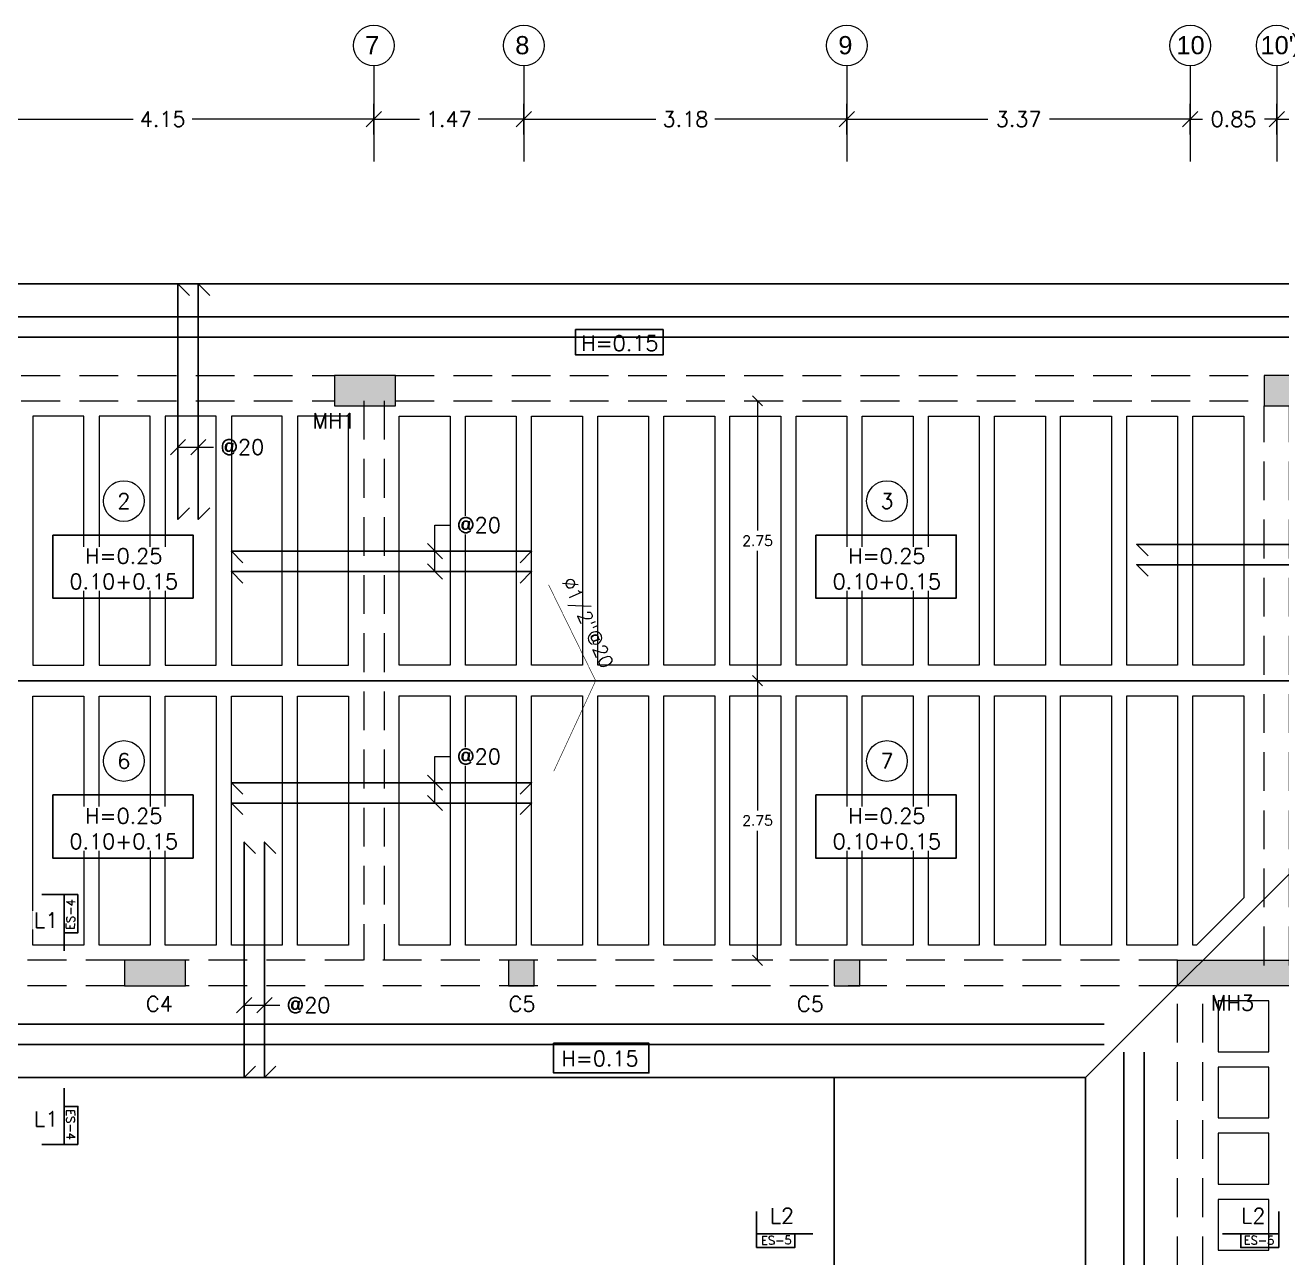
# Model space of a CAD drawing. Header units: metres. Extents: x -44 to 358, y -286 to 66.
# Drawn here: x 323.08 to 335.43, y 54.04 to 66.16 of the extents above; entities that cross this region are included whole.
import ezdxf
from ezdxf.enums import TextEntityAlignment as Align

# ---------------------------------------------------------------- set-up
doc = ezdxf.new("R2010")
doc.units = ezdxf.units.M
doc.header["$LTSCALE"] = 0.3
doc.header["$PDMODE"] = 3
doc.linetypes.add('Grid Line 1_2_', pattern=[22.225, 12.7, -3.175, 3.175, -3.175])
doc.linetypes.add('HIDDEN', pattern=[9.525, 6.35, -3.175])
for name, color, linetype, lineweight in [('0-S-GRID', 1, 'Continuous', 9), ('0-S-GRID-IDEN', 1, 'Continuous', 9), ('BOVEDILLA', 8, 'Continuous', 5), ('Columnas', 7, 'Continuous', 18), ('VIGAS', 1, 'HIDDEN', 15)]:
    doc.layers.add(name, color=color, linetype=linetype, lineweight=lineweight)
for name, color, linetype in [('ACERO', 5, 'Continuous'), ('BP', 3, 'Continuous'), ('DIMCOL', 4, 'Continuous'), ('DIMTEXTO', 4, 'Continuous'), ('HATCH', 8, 'Continuous'), ('REBAR', 5, 'Continuous'), ('TEXTOS', 4, 'Continuous')]:
    doc.layers.add(name, color=color, linetype=linetype)
doc.styles.add('Arial_2', font='arial.ttf', dxfattribs={"height": 0.2})
doc.styles.add('SMPLEX', font='simplex.shx')
doc.dimstyles.new('DIM-50', dxfattribs={"dimscale": 0.5, "dimtxt": 0.2, "dimasz": 0.2, "dimexe": 0.2, "dimexo": 0.2, "dimgap": 0.1, "dimtad": 0, "dimtih": 1, "dimtoh": 1, "dimzin": 0, "dimdsep": 46, "dimtxsty": 'SMPLEX', "dimblk1": 'OBLIQUE', "dimblk2": 'OBLIQUE', "dimsah": 1, "dimcen": 0.2, "dimclrd": 4, "dimclre": 4, "dimclrt": 4, "dimadec": 0, "dimazin": 0, "dimtfac": 1, "dimtmove": 0, "dimatfit": 3, "dimldrblk": 'OPEN30', "dimfxl": 0.3, "dimfxlon": 1, "dimtfill": 1, "dimtolj": 1, "dimtzin": 0, "dimarcsym": 0})
doc.dimstyles.new('DIM-75', dxfattribs={"dimscale": 0.75, "dimtxt": 0.2, "dimasz": 0.2, "dimexe": 0.2, "dimexo": 0.2, "dimgap": 0.1, "dimtad": 0, "dimtih": 1, "dimtoh": 1, "dimzin": 0, "dimdsep": 46, "dimtxsty": 'SMPLEX', "dimblk1": 'OBLIQUE', "dimblk2": 'OBLIQUE', "dimsah": 1, "dimcen": 0.2, "dimclrd": 4, "dimclre": 4, "dimclrt": 4, "dimadec": 0, "dimazin": 0, "dimtfac": 1, "dimtmove": 0, "dimatfit": 3, "dimldrblk": 'OBLIQUE', "dimfxl": 0.2, "dimfxlon": 1, "dimtfill": 1, "dimtolj": 1, "dimtzin": 0, "dimarcsym": 0})

# ---------------------------------------------------------------- blocks, each defined once
blk = doc.blocks.new('_OBLIQUE')
at = {"color": 0, "linetype": 'ByBlock'}
blk.add_line((-0.5, -0.5), (0.5, 0.5), dxfattribs=at)
blk = doc.blocks.new('*D1883')
at = {"layer": 'DEFPOINTS', "color": 0, "ltscale": 0.05, "transparency": 16777216}
for p in [(121.919, -17.509), (117.768, -17.925), (121.919, -17.925)]:
    blk.add_point(p, dxfattribs=at)
at = {"layer": 'DIMTEXTO', "color": 4, "lineweight": -2, "ltscale": 0.05, "transparency": 16777216}
for p, q in [((117.768, -17.659), (117.768, -17.359)), ((121.919, -17.659), (121.919, -17.359)), ((117.768, -17.509), (119.554, -17.509)), ((121.919, -17.509), (120.133, -17.509))]:
    blk.add_line(p, q, dxfattribs=at)
at = {"layer": 'DIMTEXTO', "color": 4, "lineweight": -2, "ltscale": 0.05, "transparency": 16777216, "xscale": 0.15, "yscale": 0.15, "zscale": 0.15, "rotation": 180}
blk.add_blockref('_OBLIQUE', (117.768, -17.509), dxfattribs=at)
at = {"layer": 'DIMTEXTO', "color": 4, "lineweight": -2, "ltscale": 0.05, "transparency": 16777216, "xscale": 0.15, "yscale": 0.15, "zscale": 0.15}
blk.add_blockref('_OBLIQUE', (121.919, -17.509), dxfattribs=at)
at = {"layer": 'DIMTEXTO', "color": 4, "ltscale": 0.05, "transparency": 16777216, "insert": (119.843, -17.509), "char_height": 0.15, "attachment_point": 5, "style": 'SMPLEX', "bg_fill": 3, "box_fill_scale": 1.1, "bg_fill_color": 256, "bg_fill_true_color": 13158600, "bg_fill_transparency": 0}
blk.add_mtext('\\A1;4.15', dxfattribs=at)
blk = doc.blocks.new('*D1884')
at = {"layer": 'DEFPOINTS', "color": 0, "ltscale": 0.2, "transparency": 16777216}
for p in [(123.393, -17.509), (121.919, -17.925), (123.393, -17.925)]:
    blk.add_point(p, dxfattribs=at)
at = {"layer": 'DIMTEXTO', "color": 4, "lineweight": -2, "ltscale": 0.2, "transparency": 16777216}
for p, q in [((121.919, -17.659), (121.919, -17.359)), ((123.393, -17.659), (123.393, -17.359)), ((121.919, -17.509), (122.367, -17.509)), ((123.393, -17.509), (122.945, -17.509))]:
    blk.add_line(p, q, dxfattribs=at)
at = {"layer": 'DIMTEXTO', "color": 4, "lineweight": -2, "ltscale": 0.2, "transparency": 16777216, "xscale": 0.15, "yscale": 0.15, "zscale": 0.15, "rotation": 180}
blk.add_blockref('_OBLIQUE', (121.919, -17.509), dxfattribs=at)
at = {"layer": 'DIMTEXTO', "color": 4, "lineweight": -2, "ltscale": 0.2, "transparency": 16777216, "xscale": 0.15, "yscale": 0.15, "zscale": 0.15}
blk.add_blockref('_OBLIQUE', (123.393, -17.509), dxfattribs=at)
at = {"layer": 'DIMTEXTO', "color": 4, "ltscale": 0.2, "transparency": 16777216, "insert": (122.656, -17.509), "char_height": 0.15, "attachment_point": 5, "style": 'SMPLEX', "bg_fill": 3, "box_fill_scale": 1.1, "bg_fill_color": 256, "bg_fill_true_color": 13158600, "bg_fill_transparency": 0}
blk.add_mtext('\\A1;1.47', dxfattribs=at)
blk = doc.blocks.new('*D1885')
at = {"layer": 'DEFPOINTS', "color": 0, "ltscale": 0.2, "transparency": 16777216}
for p in [(126.568, -17.509), (123.393, -17.925), (126.568, -17.925)]:
    blk.add_point(p, dxfattribs=at)
at = {"layer": 'DIMTEXTO', "color": 4, "lineweight": -2, "ltscale": 0.2, "transparency": 16777216}
for p, q in [((123.393, -17.659), (123.393, -17.359)), ((126.568, -17.659), (126.568, -17.359)), ((123.393, -17.509), (124.691, -17.509)), ((126.568, -17.509), (125.27, -17.509))]:
    blk.add_line(p, q, dxfattribs=at)
at = {"layer": 'DIMTEXTO', "color": 4, "lineweight": -2, "ltscale": 0.2, "transparency": 16777216, "xscale": 0.15, "yscale": 0.15, "zscale": 0.15, "rotation": 180}
blk.add_blockref('_OBLIQUE', (123.393, -17.509), dxfattribs=at)
at = {"layer": 'DIMTEXTO', "color": 4, "lineweight": -2, "ltscale": 0.2, "transparency": 16777216, "xscale": 0.15, "yscale": 0.15, "zscale": 0.15}
blk.add_blockref('_OBLIQUE', (126.568, -17.509), dxfattribs=at)
at = {"layer": 'DIMTEXTO', "color": 4, "ltscale": 0.2, "transparency": 16777216, "insert": (124.981, -17.509), "char_height": 0.15, "attachment_point": 5, "style": 'SMPLEX', "bg_fill": 3, "box_fill_scale": 1.1, "bg_fill_color": 256, "bg_fill_true_color": 13158600, "bg_fill_transparency": 0}
blk.add_mtext('\\A1;3.18', dxfattribs=at)
blk = doc.blocks.new('*D1886')
at = {"layer": 'DEFPOINTS', "color": 0, "ltscale": 0.2, "transparency": 16777216}
for p in [(129.943, -17.509), (126.568, -17.925), (129.943, -17.925)]:
    blk.add_point(p, dxfattribs=at)
at = {"layer": 'DIMTEXTO', "color": 4, "lineweight": -2, "ltscale": 0.2, "transparency": 16777216}
for p, q in [((126.568, -17.659), (126.568, -17.359)), ((129.943, -17.659), (129.943, -17.359)), ((126.568, -17.509), (127.952, -17.509)), ((129.943, -17.509), (128.559, -17.509))]:
    blk.add_line(p, q, dxfattribs=at)
at = {"layer": 'DIMTEXTO', "color": 4, "lineweight": -2, "ltscale": 0.2, "transparency": 16777216, "xscale": 0.15, "yscale": 0.15, "zscale": 0.15, "rotation": 180}
blk.add_blockref('_OBLIQUE', (126.568, -17.509), dxfattribs=at)
at = {"layer": 'DIMTEXTO', "color": 4, "lineweight": -2, "ltscale": 0.2, "transparency": 16777216, "xscale": 0.15, "yscale": 0.15, "zscale": 0.15}
blk.add_blockref('_OBLIQUE', (129.943, -17.509), dxfattribs=at)
at = {"layer": 'DIMTEXTO', "color": 4, "ltscale": 0.2, "transparency": 16777216, "insert": (128.256, -17.509), "char_height": 0.15, "attachment_point": 5, "style": 'SMPLEX', "bg_fill": 3, "box_fill_scale": 1.1, "bg_fill_color": 256, "bg_fill_true_color": 13158600, "bg_fill_transparency": 0}
blk.add_mtext('\\A1;3.37', dxfattribs=at)
blk = doc.blocks.new('*D1887')
at = {"layer": 'DEFPOINTS', "color": 0, "ltscale": 0.2, "transparency": 16777216}
for p in [(130.793, -17.509), (129.943, -17.925), (130.793, -17.925)]:
    blk.add_point(p, dxfattribs=at)
at = {"layer": 'DIMTEXTO', "color": 4, "lineweight": -2, "ltscale": 0.2, "transparency": 16777216}
for p, q in [((129.943, -17.659), (129.943, -17.359)), ((130.793, -17.659), (130.793, -17.359)), ((129.943, -17.509), (130.064, -17.509)), ((130.793, -17.509), (130.672, -17.509))]:
    blk.add_line(p, q, dxfattribs=at)
at = {"layer": 'DIMTEXTO', "color": 4, "lineweight": -2, "ltscale": 0.2, "transparency": 16777216, "xscale": 0.15, "yscale": 0.15, "zscale": 0.15, "rotation": 180}
blk.add_blockref('_OBLIQUE', (129.943, -17.509), dxfattribs=at)
at = {"layer": 'DIMTEXTO', "color": 4, "lineweight": -2, "ltscale": 0.2, "transparency": 16777216, "xscale": 0.15, "yscale": 0.15, "zscale": 0.15}
blk.add_blockref('_OBLIQUE', (130.793, -17.509), dxfattribs=at)
at = {"layer": 'DIMTEXTO', "color": 4, "ltscale": 0.2, "transparency": 16777216, "insert": (130.368, -17.509), "char_height": 0.15, "attachment_point": 5, "style": 'SMPLEX', "bg_fill": 3, "box_fill_scale": 1.1, "bg_fill_color": 256, "bg_fill_true_color": 13158600, "bg_fill_transparency": 0}
blk.add_mtext('\\A1;0.85', dxfattribs=at)
blk = doc.blocks.new('*D1877')
at = {"layer": 'DEFPOINTS', "color": 0, "ltscale": 0.2, "transparency": 16777216}
for p in [(136.193, -17.509), (130.793, -17.925), (136.193, -17.925)]:
    blk.add_point(p, dxfattribs=at)
at = {"layer": 'DIMTEXTO', "color": 4, "lineweight": -2, "ltscale": 0.2, "transparency": 16777216}
for p, q in [((130.793, -17.659), (130.793, -17.359)), ((136.193, -17.659), (136.193, -17.359)), ((130.793, -17.509), (133.189, -17.509)), ((136.193, -17.509), (133.797, -17.509))]:
    blk.add_line(p, q, dxfattribs=at)
at = {"layer": 'DIMTEXTO', "color": 4, "lineweight": -2, "ltscale": 0.2, "transparency": 16777216, "xscale": 0.15, "yscale": 0.15, "zscale": 0.15, "rotation": 180}
blk.add_blockref('_OBLIQUE', (130.793, -17.509), dxfattribs=at)
at = {"layer": 'DIMTEXTO', "color": 4, "lineweight": -2, "ltscale": 0.2, "transparency": 16777216, "xscale": 0.15, "yscale": 0.15, "zscale": 0.15}
blk.add_blockref('_OBLIQUE', (136.193, -17.509), dxfattribs=at)
at = {"layer": 'DIMTEXTO', "color": 4, "ltscale": 0.2, "transparency": 16777216, "insert": (133.493, -17.509), "char_height": 0.15, "attachment_point": 5, "style": 'SMPLEX', "bg_fill": 3, "box_fill_scale": 1.1, "bg_fill_color": 256, "bg_fill_true_color": 13158600, "bg_fill_transparency": 0}
blk.add_mtext('\\A1;5.40', dxfattribs=at)
blk = doc.blocks.new('*D1897')
at = {"layer": 'ACERO', "color": 4, "lineweight": -2, "ltscale": 0.2, "transparency": 16777216}
for p, q in [((125.69, -20.278), (125.79, -20.278)), ((125.69, -20.278), (125.69, -21.554)), ((125.69, -23.03), (125.69, -21.754)), ((125.69, -23.03), (125.79, -23.03))]:
    blk.add_line(p, q, dxfattribs=at)
at = {"layer": 'DEFPOINTS', "color": 0, "ltscale": 0.2, "transparency": 16777216}
for p in [(125.69, -20.278), (125.69, -23.03), (125.69, -23.03)]:
    blk.add_point(p, dxfattribs=at)
at = {"layer": 'ACERO', "color": 4, "lineweight": -2, "ltscale": 0.2, "transparency": 16777216, "xscale": 0.1, "yscale": 0.1, "zscale": 0.1}
for p, rotation in [((125.69, -20.278), 90), ((125.69, -23.03), 270)]:
    blk.add_blockref('_OBLIQUE', p, dxfattribs=dict(at, rotation=rotation))
at = {"layer": 'ACERO', "color": 4, "ltscale": 0.2, "transparency": 16777216, "insert": (125.69, -21.654), "char_height": 0.1, "attachment_point": 5, "style": 'SMPLEX', "bg_fill": 3, "box_fill_scale": 1.1, "bg_fill_color": 256, "bg_fill_true_color": 13158600, "bg_fill_transparency": 0}
blk.add_mtext('\\A1;2.75', dxfattribs=at)
blk = doc.blocks.new('_Open30')
at = {"color": 0, "lineweight": -2}
for p, q in [((-1, 0.27), (0, 0)), ((0, 0), (-1, -0.27)), ((0, 0), (-1, 0))]:
    blk.add_line(p, q, dxfattribs=at)
blk = doc.blocks.new('A$C29cb555f')
at = {"layer": 'HATCH'}
h = blk.add_hatch(color=256, dxfattribs=at)
h.dxf.hatch_style = 1
h.paths.add_polyline_path([(14.263, 20.208), (14.263, 19.908), (14.863, 19.908), (14.863, 20.208)])
h = blk.add_hatch(color=256, dxfattribs=at)
h.dxf.hatch_style = 1
h.paths.add_polyline_path([(23.401, 20.208), (23.401, 19.908), (24.201, 19.908), (24.201, 20.208)])
h = blk.add_hatch(color=256, dxfattribs=at)
h.dxf.hatch_style = 1
h.paths.add_polyline_path([(12.201, 14.458), (12.201, 14.208), (12.801, 14.208), (12.801, 14.458)])
h = blk.add_hatch(color=256, dxfattribs=at)
h.dxf.hatch_style = 1
h.paths.add_polyline_path([(15.976, 14.208), (16.226, 14.208), (16.226, 14.458), (15.976, 14.458)])
h = blk.add_hatch(color=256, dxfattribs=at)
h.dxf.hatch_style = 1
h.paths.add_polyline_path([(19.176, 14.208), (19.426, 14.208), (19.426, 14.458), (19.176, 14.458)])
h = blk.add_hatch(color=256, dxfattribs=at)
h.dxf.hatch_style = 1
h.paths.add_polyline_path([(22.801, 14.208), (22.551, 14.208), (22.551, 14.458), (24.501, 14.458), (24.501, 14.208)])
h = blk.add_hatch(color=256, dxfattribs=at)
h.dxf.hatch_style = 1
h.paths.add_polyline_path([(19.176, 11.998), (19.426, 11.998), (19.426, 12.248), (19.176, 12.248)])
at = {"layer": 'Columnas'}
for points in [[(14.263, 20.208), (14.263, 19.908), (14.863, 19.908), (14.863, 20.208)], [(23.401, 20.208), (23.401, 19.908), (24.201, 19.908), (24.201, 20.208)], [(12.201, 14.458), (12.201, 14.208), (12.801, 14.208), (12.801, 14.458)], [(15.976, 14.208), (16.226, 14.208), (16.226, 14.458), (15.976, 14.458)], [(19.176, 14.208), (19.426, 14.208), (19.426, 14.458), (19.176, 14.458)], [(22.551, 14.458), (24.501, 14.458), (24.501, 14.208), (22.551, 14.208)], [(19.176, 11.998), (19.426, 11.998), (19.426, 12.248), (19.176, 12.248)]]:
    blk.add_lwpolyline(points, close=True, dxfattribs=at)
at = {"layer": 'DIMTEXTO', "ltscale": 0.2, "char_height": 0.15, "attachment_point": 1, "style": 'SMPLEX', "bg_fill": 3, "box_fill_scale": 1.2, "bg_fill_color": 256, "bg_fill_transparency": 0}
for s, insert in [('C4', (12.412, 14.104)), ('C5', (15.976, 14.104)), ('C5', (18.81, 14.104)), ('MH3', (22.878, 14.115)), ('C5', (18.789, 12.197))]:
    blk.add_mtext_dynamic_manual_height_columns(s, width=0.23091, gutter_width=0.25, heights=[0], dxfattribs=dict(at, insert=insert))
at = {"layer": 'DIMTEXTO', "ltscale": 0.2, "insert": (14.047, 19.836), "char_height": 0.15, "attachment_point": 1, "style": 'SMPLEX', "bg_fill": 3, "box_fill_scale": 1.2, "bg_fill_color": 256, "bg_fill_transparency": 0}
blk.add_mtext_dynamic_manual_height_columns('MH1', width=0.25407, gutter_width=0.25, heights=[0], dxfattribs=at)
blk = doc.blocks.new('*D1903')
at = {"layer": 'DEFPOINTS', "color": 0, "transparency": 16777216}
for p in [(119.994, -20.733), (119.994, -20.994), (120.194, -20.999)]:
    blk.add_point(p, dxfattribs=at)
at = {"layer": 'DIMTEXTO', "color": 4, "lineweight": -2, "transparency": 16777216}
for p, q in [((119.994, -20.844), (119.994, -20.583)), ((120.194, -20.849), (120.194, -20.583)), ((119.994, -20.733), (120.194, -20.733)), ((120.194, -20.733), (120.344, -20.733))]:
    blk.add_line(p, q, dxfattribs=at)
at = {"layer": 'DIMTEXTO', "color": 4, "lineweight": -2, "transparency": 16777216, "xscale": 0.15, "yscale": 0.15, "zscale": 0.15, "rotation": 180}
blk.add_blockref('_OBLIQUE', (119.994, -20.733), dxfattribs=at)
at = {"layer": 'DIMTEXTO', "color": 4, "lineweight": -2, "transparency": 16777216, "xscale": 0.15, "yscale": 0.15, "zscale": 0.15}
blk.add_blockref('_OBLIQUE', (120.194, -20.733), dxfattribs=at)
at = {"layer": 'DIMTEXTO', "color": 4, "transparency": 16777216, "insert": (120.626, -20.733), "char_height": 0.15, "attachment_point": 5, "style": 'SMPLEX', "bg_fill": 3, "box_fill_scale": 1.1, "bg_fill_color": 256, "bg_fill_true_color": 13158600, "bg_fill_transparency": 0}
blk.add_mtext('\\A1;@20', dxfattribs=at)
blk = doc.blocks.new('*D1907')
at = {"layer": 'DEFPOINTS', "color": 0, "ltscale": 0.2, "transparency": 16777216}
for p in [(126.118, -23.03), (125.69, -25.778), (126.118, -25.778)]:
    blk.add_point(p, dxfattribs=at)
at = {"layer": 'DIMTEXTO', "color": 4, "lineweight": -2, "ltscale": 0.2, "transparency": 16777216}
for p, q in [((125.84, -23.03), (125.59, -23.03)), ((125.69, -23.03), (125.69, -24.304)), ((125.69, -25.778), (125.69, -24.504)), ((125.84, -25.778), (125.59, -25.778))]:
    blk.add_line(p, q, dxfattribs=at)
at = {"layer": 'DIMTEXTO', "color": 4, "lineweight": -2, "ltscale": 0.2, "transparency": 16777216, "xscale": 0.1, "yscale": 0.1, "zscale": 0.1}
for p, rotation in [((125.69, -23.03), 90), ((125.69, -25.778), 270)]:
    blk.add_blockref('_OBLIQUE', p, dxfattribs=dict(at, rotation=rotation))
at = {"layer": 'DIMTEXTO', "color": 4, "ltscale": 0.2, "transparency": 16777216, "insert": (125.69, -24.404), "char_height": 0.1, "attachment_point": 5, "style": 'SMPLEX', "bg_fill": 3, "box_fill_scale": 1.1, "bg_fill_color": 256, "bg_fill_true_color": 13158600, "bg_fill_transparency": 0}
blk.add_mtext('\\A1;2.75', dxfattribs=at)
blk = doc.blocks.new('*U1912')
at = {"layer": 'BOVEDILLA'}
blk.add_lwpolyline([(-0.25, 1.224), (0.25, 1.224), (0.25, -1.224), (-0.25, -1.224)], close=True, dxfattribs=at)
blk = doc.blocks.new('*U1913')
at = {"layer": 'BOVEDILLA', "color": 0, "linetype": 'ByBlock', "lineweight": -2, "transparency": 16777216}
for p in [(0, 0), (0.65, 0), (1.3, 0), (1.95, 0), (2.6, 0), (3.25, 0), (3.9, 0), (4.55, 0), (5.2, 0), (5.85, 0), (6.5, 0), (7.15, 0)]:
    blk.add_blockref('*U1912', p, dxfattribs=at)
blk = doc.blocks.new('*U1914')
at = {"layer": 'BOVEDILLA'}
blk.add_lwpolyline([(-0.25, 1.224), (0.25, 1.224), (0.25, -1.224), (-0.25, -1.224)], close=True, dxfattribs=at)
blk = doc.blocks.new('*U1915')
at = {"layer": 'BOVEDILLA', "color": 0, "linetype": 'ByBlock', "lineweight": -2, "transparency": 16777216}
for p in [(0, 0), (0.65, 0), (1.3, 0), (1.95, 0), (2.6, 0), (3.25, 0), (3.9, 0), (4.55, 0), (5.2, 0), (5.85, 0), (6.5, 0), (7.15, 0), (7.8, 0)]:
    blk.add_blockref('*U1914', p, dxfattribs=at)
blk = doc.blocks.new('*D1916')
at = {"layer": 'DEFPOINTS', "color": 0, "transparency": 16777216}
for p in [(120.644, -26.219), (120.644, -26.481), (120.844, -26.485)]:
    blk.add_point(p, dxfattribs=at)
at = {"layer": 'DIMTEXTO', "color": 4, "lineweight": -2, "transparency": 16777216}
for p, q in [((120.644, -26.331), (120.644, -26.069)), ((120.844, -26.335), (120.844, -26.069)), ((120.644, -26.219), (120.844, -26.219)), ((120.844, -26.219), (120.994, -26.219))]:
    blk.add_line(p, q, dxfattribs=at)
at = {"layer": 'DIMTEXTO', "color": 4, "lineweight": -2, "transparency": 16777216, "xscale": 0.15, "yscale": 0.15, "zscale": 0.15, "rotation": 180}
blk.add_blockref('_OBLIQUE', (120.644, -26.219), dxfattribs=at)
at = {"layer": 'DIMTEXTO', "color": 4, "lineweight": -2, "transparency": 16777216, "xscale": 0.15, "yscale": 0.15, "zscale": 0.15}
blk.add_blockref('_OBLIQUE', (120.844, -26.219), dxfattribs=at)
at = {"layer": 'DIMTEXTO', "color": 4, "transparency": 16777216, "insert": (121.277, -26.219), "char_height": 0.15, "attachment_point": 5, "style": 'SMPLEX', "bg_fill": 3, "box_fill_scale": 1.1, "bg_fill_color": 256, "bg_fill_true_color": 13158600, "bg_fill_transparency": 0}
blk.add_mtext('\\A1;@20', dxfattribs=at)
blk = doc.blocks.new('*D1919')
at = {"layer": 'DEFPOINTS', "color": 0, "transparency": 16777216}
for p in [(123.053, -24.032), (122.52, -24.232), (123.053, -24.232)]:
    blk.add_point(p, dxfattribs=at)
at = {"layer": 'DIMTEXTO', "color": 4, "lineweight": -2, "transparency": 16777216}
for p, q in [((122.52, -24.032), (122.52, -23.775)), ((122.52, -23.775), (122.67, -23.775)), ((122.67, -24.032), (122.37, -24.032)), ((122.52, -24.232), (122.52, -24.032)), ((122.67, -24.232), (122.37, -24.232))]:
    blk.add_line(p, q, dxfattribs=at)
at = {"layer": 'DIMTEXTO', "color": 4, "lineweight": -2, "transparency": 16777216, "xscale": 0.15, "yscale": 0.15, "zscale": 0.15}
for p, rotation in [((122.52, -24.032), 90), ((122.52, -24.232), 270)]:
    blk.add_blockref('_OBLIQUE', p, dxfattribs=dict(at, rotation=rotation))
at = {"layer": 'DIMTEXTO', "color": 4, "transparency": 16777216, "insert": (122.952, -23.775), "char_height": 0.15, "attachment_point": 5, "style": 'SMPLEX', "bg_fill": 3, "box_fill_scale": 1.1, "bg_fill_color": 256, "bg_fill_true_color": 13158600, "bg_fill_transparency": 0}
blk.add_mtext('\\A1;@20', dxfattribs=at)
blk = doc.blocks.new('*D1920')
at = {"layer": 'DEFPOINTS', "color": 0, "transparency": 16777216}
for p in [(123.053, -21.757), (122.52, -21.957), (123.053, -21.957)]:
    blk.add_point(p, dxfattribs=at)
at = {"layer": 'DIMTEXTO', "color": 4, "lineweight": -2, "transparency": 16777216}
for p, q in [((122.52, -21.757), (122.52, -21.5)), ((122.52, -21.5), (122.67, -21.5)), ((122.67, -21.757), (122.37, -21.757)), ((122.52, -21.957), (122.52, -21.757)), ((122.67, -21.957), (122.37, -21.957))]:
    blk.add_line(p, q, dxfattribs=at)
at = {"layer": 'DIMTEXTO', "color": 4, "lineweight": -2, "transparency": 16777216, "xscale": 0.15, "yscale": 0.15, "zscale": 0.15}
for p, rotation in [((122.52, -21.757), 90), ((122.52, -21.957), 270)]:
    blk.add_blockref('_OBLIQUE', p, dxfattribs=dict(at, rotation=rotation))
at = {"layer": 'DIMTEXTO', "color": 4, "transparency": 16777216, "insert": (122.952, -21.5), "char_height": 0.15, "attachment_point": 5, "style": 'SMPLEX', "bg_fill": 3, "box_fill_scale": 1.1, "bg_fill_color": 256, "bg_fill_true_color": 13158600, "bg_fill_transparency": 0}
blk.add_mtext('\\A1;@20', dxfattribs=at)
blk = doc.blocks.new('A$C6300fbd0')
at = {"layer": '0-S-GRID', "linetype": 'Grid Line 1_2_'}
for p, q in [((9.735, 24.643), (9.735, 23.703)), ((9.735, 24.643), (9.735, 23.703)), ((11.209, 24.643), (11.209, 23.703)), ((11.209, 24.643), (11.209, 23.703)), ((14.384, 24.643), (14.384, 23.703)), ((14.384, 24.643), (14.384, 23.703)), ((17.759, 24.643), (17.759, 23.703)), ((17.759, 24.643), (17.759, 23.703))]:
    blk.add_line(p, q, dxfattribs=at)
at = {"layer": '0-S-GRID-IDEN'}
for centre in [(9.735, 24.843), (11.209, 24.843), (14.384, 24.843), (17.759, 24.843), (18.609, 24.843)]:
    blk.add_circle(centre, 0.2, dxfattribs=at)
at = {"layer": 'ACERO'}
blk.add_line((29.315, 22.175), (2.596, 22.175), dxfattribs=at)
at = {"layer": 'BP', "ltscale": 0.2}
for p, q in [((1.984, 22.499), (30.034, 22.499)), ((5.884, 18.599), (20.684, 18.599)), ((16.731, 14.699), (20.631, 18.599)), ((16.731, 14.699), (1.984, 14.699)), ((16.731, 14.699), (16.731, 8.51))]:
    blk.add_line(p, q, dxfattribs=at)
at = {"layer": 'VIGAS', "ltscale": 0.2}
for p, q in [((3.984, 21.601), (9.347, 21.601)), ((9.947, 21.601), (18.484, 21.601)), ((3.984, 21.351), (9.347, 21.351)), ((9.635, 21.351), (9.635, 15.851)), ((9.835, 21.351), (9.835, 15.851)), ((9.947, 21.351), (18.484, 21.351)), ((18.484, 15.801), (18.484, 21.301)), ((18.734, 15.801), (18.734, 21.301)), ((7.285, 15.851), (3.984, 15.851)), ((17.634, 15.851), (7.885, 15.851)), ((7.285, 15.601), (3.984, 15.601)), ((17.634, 15.601), (7.885, 15.601)), ((17.634, 7.612), (17.633, 15.601)), ((17.884, 7.612), (17.883, 15.601))]:
    blk.add_line(p, q, dxfattribs=at)
at = {"layer": 'DIMTEXTO', "width": 0.16835, "style": 'Arial_2'}
for s, insert, char_height, attachment_point in [('7', (9.789, 24.936), 0.179, 3), ('8', (11.264, 24.936), 0.179, 3), ('9', (14.439, 24.936), 0.179, 3), ('10', (17.762, 24.936), 0.1786, 2), ("10'", (18.612, 24.936), 0.1786, 2)]:
    blk.add_mtext(s, dxfattribs=dict(at, insert=insert, char_height=char_height, attachment_point=attachment_point))
at = {"layer": 'DIMTEXTO', "color": 4, "insert": (12.153, 21.916), "char_height": 0.15, "attachment_point": 5, "rotation": 0, "style": 'SMPLEX', "bg_fill": 3, "box_fill_scale": 1.1, "bg_fill_color": 256, "bg_fill_true_color": 13158600, "bg_fill_transparency": 0}
blk.add_mtext('\\A1;H=0.15', dxfattribs=at)
at = {"layer": 'ACERO'}
blk.add_line((29.315, 21.975), (2.596, 21.975), dxfattribs=at)
at = {"layer": 'DIMTEXTO', "color": 4}
blk.add_lwpolyline([(11.717, 22.051), (12.577, 22.051), (12.577, 21.802), (11.717, 21.802)], close=True, dxfattribs=at)
at = {"layer": 'ACERO', "ltscale": 0.2}
dim = blk.add_linear_dim(base=(13.507, 18.599), p1=(13.507, 21.351), p2=(13.507, 18.599), angle=90, dimstyle='DIM-50', dxfattribs=at)
dim.commit()
dim.dimension.update_dxf_attribs({"geometry": '*D1897', "text_midpoint": (13.507, 19.975), "insert": (-112.184, 41.629)})
at = {"layer": 'DIMTEXTO', "color": 1, "ltscale": 0.05}
dim = blk.add_linear_dim(base=(9.735, 24.12), p1=(5.584, 23.703), p2=(9.735, 23.703), dimstyle='DIM-75', override={"dimtmove": 1}, dxfattribs=at)
dim.commit()
dim.dimension.update_dxf_attribs({"geometry": '*D1883', "text_midpoint": (7.66, 24.12), "insert": (-112.184, 41.629)})
at = {"layer": 'DIMTEXTO', "ltscale": 0.2}
blk.add_blockref('A$C29cb555f', (-4.916, 1.393), dxfattribs=at)
dim = blk.add_linear_dim(base=(11.209, 24.12), p1=(9.735, 23.703), p2=(11.209, 23.703), dimstyle='DIM-75', override={"dimtmove": 1}, dxfattribs=at)
dim.commit()
dim.dimension.update_dxf_attribs({"geometry": '*D1884', "text_midpoint": (10.472, 24.12), "insert": (-112.184, 41.629)})
at = {"layer": '0-S-GRID-IDEN'}
for centre in [(7.278, 20.365), (14.778, 20.365), (7.278, 17.81), (14.778, 17.81)]:
    blk.add_circle(centre, 0.2, dxfattribs=at)
at = {"layer": 'ACERO'}
for p, q in [((16.912, 15.223), (2.596, 15.223)), ((16.912, 15.023), (2.596, 15.023))]:
    blk.add_line(p, q, dxfattribs=at)
at = {"layer": 'ACERO', "ltscale": 0.2}
for p, q in [((17.105, 8.301), (17.105, 14.948)), ((17.305, 8.301), (17.305, 14.948))]:
    blk.add_line(p, q, dxfattribs=at)
at = {"layer": 'ACERO'}
for points in [[(7.922, 22.386), (7.81, 22.499), (7.81, 20.185), (7.922, 20.297)], [(8.122, 22.386), (8.01, 22.499), (8.01, 20.185), (8.122, 20.297)], [(17.347, 19.827), (17.234, 19.939), (20.184, 19.939), (20.072, 19.827)], [(8.447, 19.759), (8.335, 19.872), (11.285, 19.872), (11.172, 19.759)], [(8.447, 19.559), (8.335, 19.672), (11.285, 19.672), (11.172, 19.559)], [(17.347, 19.627), (17.234, 19.739), (20.184, 19.739), (20.072, 19.627)], [(8.447, 17.484), (8.335, 17.597), (11.285, 17.597), (11.172, 17.484)], [(8.447, 17.284), (8.335, 17.397), (11.285, 17.397), (11.172, 17.284)], [(8.573, 16.9), (8.461, 17.013), (8.461, 14.699), (8.573, 14.811)], [(8.773, 16.9), (8.661, 17.013), (8.661, 14.699), (8.773, 14.811)]]:
    blk.add_lwpolyline(points, dxfattribs=at)
at = {"layer": 'BOVEDILLA'}
for points in [[(6.885, 21.199), (6.385, 21.199), (6.385, 18.751), (6.885, 18.751)], [(7.535, 21.199), (7.035, 21.199), (7.035, 18.751), (7.535, 18.751)], [(9.485, 21.199), (8.985, 21.199), (8.985, 18.751), (9.485, 18.751)], [(6.885, 15.999), (6.385, 15.999), (6.385, 18.447), (6.885, 18.447)], [(7.535, 15.999), (7.035, 15.999), (7.035, 18.447), (7.535, 18.447)], [(8.185, 15.999), (7.685, 15.999), (7.685, 18.447), (8.185, 18.447)], [(8.835, 15.999), (8.335, 15.999), (8.335, 18.447), (8.835, 18.447)], [(9.485, 15.999), (8.985, 15.999), (8.985, 18.447), (9.485, 18.447)], [(17.785, 18.449), (18.285, 18.449), (18.285, 16.465), (17.821, 16.001), (17.785, 16.001)], [(18.033, 14.951), (18.533, 14.951), (18.533, 15.451), (18.033, 15.451)], [(18.033, 14.301), (18.533, 14.301), (18.533, 14.801), (18.033, 14.801)], [(18.033, 13.651), (18.533, 13.651), (18.533, 14.151), (18.033, 14.151)], [(18.033, 13.001), (18.533, 13.001), (18.533, 13.501), (18.033, 13.501)]]:
    blk.add_lwpolyline(points, close=True, dxfattribs=at)
at = {"layer": 'DIMTEXTO', "ltscale": 0.2}
for points in [[(6.579, 20.031), (7.959, 20.031), (7.959, 19.411), (6.579, 19.411)], [(14.079, 20.031), (15.459, 20.031), (15.459, 19.411), (14.079, 19.411)], [(6.579, 17.476), (7.959, 17.476), (7.959, 16.856), (6.579, 16.856)], [(14.079, 17.476), (15.459, 17.476), (15.459, 16.856), (14.079, 16.856)]]:
    blk.add_lwpolyline(points, close=True, dxfattribs=at)
at = {"layer": 'REBAR', "color": 6, "const_width": 0.00576}
blk.add_lwpolyline([(11.504, 17.71), (11.915, 18.599), (11.453, 19.541)], dxfattribs=at)
at = {"layer": 'TEXTOS', "color": 6, "linetype": 'Continuous', "ltscale": 0.01}
for p, q in [((6.827, 16.497), (6.473, 16.497)), ((6.827, 14.039), (6.473, 14.039)), ((18.631, 13.027), (18.631, 13.381))]:
    blk.add_line(p, q, dxfattribs=at)
at = {"layer": 'TEXTOS', "color": 5, "linetype": 'Continuous', "ltscale": 0.01}
for p, q in [((6.691, 15.943), (6.691, 16.497)), ((6.691, 14.593), (6.691, 14.039)), ((18.077, 13.163), (18.631, 13.163))]:
    blk.add_line(p, q, dxfattribs=at)
at = {"layer": 'TEXTOS', "color": 8, "linetype": 'Continuous', "ltscale": 0.01}
for points in [[(6.827, 16.497), (6.691, 16.497), (6.691, 16.121), (6.827, 16.121)], [(6.827, 14.039), (6.691, 14.039), (6.691, 14.415), (6.827, 14.415)], [(18.631, 13.027), (18.631, 13.163), (18.255, 13.163), (18.255, 13.027)]]:
    blk.add_lwpolyline(points, close=True, dxfattribs=at)
at = {"layer": 'DIMTEXTO', "style": 'SMPLEX'}
for s, p in [('2', (7.278, 20.365)), ('3', (14.778, 20.365)), ('6', (7.278, 17.81)), ('7', (14.778, 17.81))]:
    blk.add_text(s, height=0.15, dxfattribs=at).set_placement(p, align=Align.MIDDLE_CENTER)
at = {"layer": 'TEXTOS', "color": 4, "ltscale": 0.5, "char_height": 0.0825, "attachment_point": 5, "style": 'SMPLEX'}
for s, insert, rotation in [('ES-4', (6.755, 16.302), 89.2226), ('ES-4', (6.755, 14.235), 270.7774), ('ES-5', (18.435, 13.099), 359.2226)]:
    blk.add_mtext(s, dxfattribs=dict(at, insert=insert, rotation=rotation))
at = {"layer": 'DIMTEXTO', "ltscale": 0.2}
dim = blk.add_linear_dim(base=(14.384343369, 24.119650487), p1=(11.209343368, 23.703444684), p2=(14.384343369, 23.703444684), dimstyle='DIM-75', override={"dimtmove": 1}, dxfattribs=at)
dim.commit()
dim.dimension.update_dxf_attribs({"geometry": '*D1885', "text_midpoint": (12.796843369, 24.119650487), "insert": (-112.1836726, 41.628606795)})
dim = blk.add_linear_dim(base=(13.507, 15.601), p1=(13.934, 18.599), p2=(13.934, 15.601), angle=90, dimstyle='DIM-50', dxfattribs=at)
dim.commit()
dim.dimension.update_dxf_attribs({"geometry": '*D1907', "text_midpoint": (13.507, 17.225), "insert": (-112.184, 41.629)})
blk.add_wipeout([(10.229, 13.984), (15.431, 13.927), (15.355, 9.053), (10.267, 9.205)])
at = {"layer": 'TEXTOS', "color": 6, "linetype": 'Continuous', "ltscale": 0.01}
blk.add_line((13.496, 13.027), (13.496, 13.381), dxfattribs=at)
at = {"layer": 'TEXTOS', "color": 5, "linetype": 'Continuous', "ltscale": 0.01}
blk.add_line((14.05, 13.163), (13.496, 13.163), dxfattribs=at)
at = {"layer": 'TEXTOS', "color": 8, "linetype": 'Continuous', "ltscale": 0.01}
blk.add_lwpolyline([(13.496, 13.027), (13.496, 13.163), (13.872, 13.163), (13.872, 13.027)], close=True, dxfattribs=at)
at = {"layer": 'BOVEDILLA'}
blk.add_blockref('*U1913', (10.235, 17.225), dxfattribs=at)
at = {"layer": 'DIMCOL', "color": 4, "insert": (11.819, 19.161), "char_height": 0.135, "attachment_point": 5, "rotation": 294.2932, "style": 'SMPLEX', "bg_fill": 3, "box_fill_scale": 1.1, "bg_fill_color": 256, "bg_fill_true_color": 13158600, "bg_fill_transparency": 0}
blk.add_mtext('\\A1;∅1/2"@20', dxfattribs=at)
at = {"layer": 'DIMTEXTO', "color": 4, "char_height": 0.15, "attachment_point": 5, "rotation": 0, "style": 'SMPLEX', "bg_fill": 3, "box_fill_scale": 1.1, "bg_fill_color": 256, "bg_fill_true_color": 13158600, "bg_fill_transparency": 0}
for s, insert in [('\\A1;H=0.25\\P0.10+0.15', (7.277, 17.145)), ('\\A1;H=0.15', (11.958, 14.886))]:
    blk.add_mtext(s, dxfattribs=dict(at, insert=insert))
at = {"layer": 'DIMTEXTO', "color": 4, "lineweight": -3, "insert": (6.514, 16.245), "char_height": 0.15, "attachment_point": 5, "style": 'SMPLEX', "bg_fill": 3, "box_fill_scale": 1.1, "bg_fill_color": 256, "bg_fill_true_color": 13158600, "bg_fill_transparency": 0}
blk.add_mtext('L1', dxfattribs=at)
at = {"layer": 'DIMTEXTO', "color": 4, "lineweight": -3, "char_height": 0.15, "attachment_point": 5, "style": 'SMPLEX', "bg_fill": 3, "box_fill_scale": 1.1, "bg_fill_color": 256, "bg_fill_true_color": 13158600, "bg_fill_transparency": 0}
for insert, rotation in [((13.747, 13.34), 0.7774), ((18.379, 13.34), 359.2226)]:
    blk.add_mtext('L2', dxfattribs=dict(at, insert=insert, rotation=rotation))
at = {"layer": 'TEXTOS', "color": 4, "ltscale": 0.5, "insert": (13.691, 13.099), "char_height": 0.0825, "attachment_point": 5, "rotation": 0.7774, "style": 'SMPLEX'}
blk.add_mtext('ES-5', dxfattribs=at)
at = {"layer": 'DIMTEXTO', "ltscale": 0.2}
dim = blk.add_linear_dim(base=(17.759343368, 24.119650517), p1=(14.384343369, 23.703444684), p2=(17.759343368, 23.703444714), dimstyle='DIM-75', override={"dimtmove": 1}, dxfattribs=at)
dim.commit()
dim.dimension.update_dxf_attribs({"geometry": '*D1886', "text_midpoint": (16.071843369, 24.119650517), "insert": (-112.1836726, 41.628606795)})
at = {"layer": 'DIMTEXTO'}
for base, p1, p2, picture, middle in [((7.81, 20.896), (8.01, 20.63), (7.81, 20.634), '*D1903', (8.442, 20.896)), ((8.461, 15.41), (8.661, 15.144), (8.461, 15.148), '*D1916', (9.093, 15.41))]:
    dim = blk.add_linear_dim(base=base, p1=p1, p2=p2, angle=360, text='@20', dimstyle='DIM-75', dxfattribs=at)
    dim.commit()
    dim.dimension.update_dxf_attribs({"geometry": picture, "text_midpoint": middle, "dimtype": 128, "insert": (-112.184, 41.629)})
at = {"layer": 'BOVEDILLA'}
for points in [[(8.185, 21.199), (7.685, 21.199), (7.685, 18.751), (8.185, 18.751)], [(8.835, 21.199), (8.335, 21.199), (8.335, 18.751), (8.835, 18.751)]]:
    blk.add_lwpolyline(points, close=True, dxfattribs=at)
at = {"layer": 'BP', "color": 8, "ltscale": 0.2}
blk.add_lwpolyline([(14.259, 14.699), (14.259, 9.806), (5.484, 9.806), (5.484, 3.212), (10.184, 3.212)], dxfattribs=at)
at = {"layer": 'DIMTEXTO', "color": 4}
blk.add_lwpolyline([(11.502, 15.035), (12.438, 15.035), (12.438, 14.744), (11.502, 14.744)], close=True, dxfattribs=at)
at = {"layer": 'BOVEDILLA'}
blk.add_blockref('*U1915', (10.235, 19.975), dxfattribs=at)
at = {"layer": 'DIMTEXTO', "color": 4, "insert": (14.777, 17.145), "char_height": 0.15, "attachment_point": 5, "rotation": 0, "style": 'SMPLEX', "bg_fill": 3, "box_fill_scale": 1.1, "bg_fill_color": 256, "bg_fill_true_color": 13158600, "bg_fill_transparency": 0}
blk.add_mtext('\\A1;H=0.25\\P0.10+0.15', dxfattribs=at)
at = {"layer": 'DIMTEXTO', "ltscale": 0.2}
dim = blk.add_linear_dim(base=(18.609, 24.12), p1=(17.759, 23.703), p2=(18.609, 23.703), dimstyle='DIM-75', override={"dimtmove": 1}, dxfattribs=at)
dim.commit()
dim.dimension.update_dxf_attribs({"geometry": '*D1887', "text_midpoint": (18.184, 24.12), "insert": (-112.184, 41.629)})
at = {"layer": 'DIMTEXTO'}
dim = blk.add_linear_dim(base=(10.336, 17.397), p1=(10.869, 17.597), p2=(10.869, 17.397), angle=90, text='@20', dimstyle='DIM-75', dxfattribs=at)
dim.commit()
dim.dimension.update_dxf_attribs({"geometry": '*D1919', "text_midpoint": (10.768, 17.854), "dimtype": 128, "insert": (-112.184, 41.629)})
at = {"layer": '0-S-GRID', "linetype": 'Grid Line 1_2_'}
blk.add_line((18.609, 24.643), (18.609, 23.703), dxfattribs=at)
blk.add_line((18.609, 24.643), (18.609, 23.703), dxfattribs=at)
at = {"layer": 'DIMTEXTO', "color": 4, "char_height": 0.15, "attachment_point": 5, "rotation": 0, "style": 'SMPLEX', "bg_fill": 3, "box_fill_scale": 1.1, "bg_fill_color": 256, "bg_fill_true_color": 13158600, "bg_fill_transparency": 0}
for insert in [(7.277, 19.7), (14.777, 19.7)]:
    blk.add_mtext('\\A1;H=0.25\\P0.10+0.15', dxfattribs=dict(at, insert=insert))
at = {"layer": 'DIMTEXTO', "color": 4, "lineweight": -3, "insert": (6.514, 14.291), "char_height": 0.15, "attachment_point": 5, "style": 'SMPLEX', "bg_fill": 3, "box_fill_scale": 1.1, "bg_fill_color": 256, "bg_fill_true_color": 13158600, "bg_fill_transparency": 0}
blk.add_mtext('L1', dxfattribs=at)
at = {"layer": 'DIMTEXTO'}
dim = blk.add_linear_dim(base=(10.336, 19.672), p1=(10.869, 19.872), p2=(10.869, 19.672), angle=90, text='@20', dimstyle='DIM-75', dxfattribs=at)
dim.commit()
dim.dimension.update_dxf_attribs({"geometry": '*D1920', "text_midpoint": (10.768, 20.129), "dimtype": 128, "insert": (-112.184, 41.629)})
at = {"layer": 'DIMTEXTO', "ltscale": 0.2}
dim = blk.add_linear_dim(base=(24.009, 24.12), p1=(18.609, 23.703), p2=(24.009, 23.703), dimstyle='DIM-75', override={"dimtmove": 1}, dxfattribs=at)
dim.commit()
dim.dimension.update_dxf_attribs({"geometry": '*D1877', "text_midpoint": (21.309, 24.12), "insert": (-112.184, 41.629)})

msp = doc.modelspace()

# ---------------------------------------------------------------- block references
at = {"layer": 'Columnas', "ltscale": 0.2}
msp.add_blockref('A$C6300fbd0', (316.770934, 41.1150582), dxfattribs=at)

doc.saveas('drawing.dxf')
